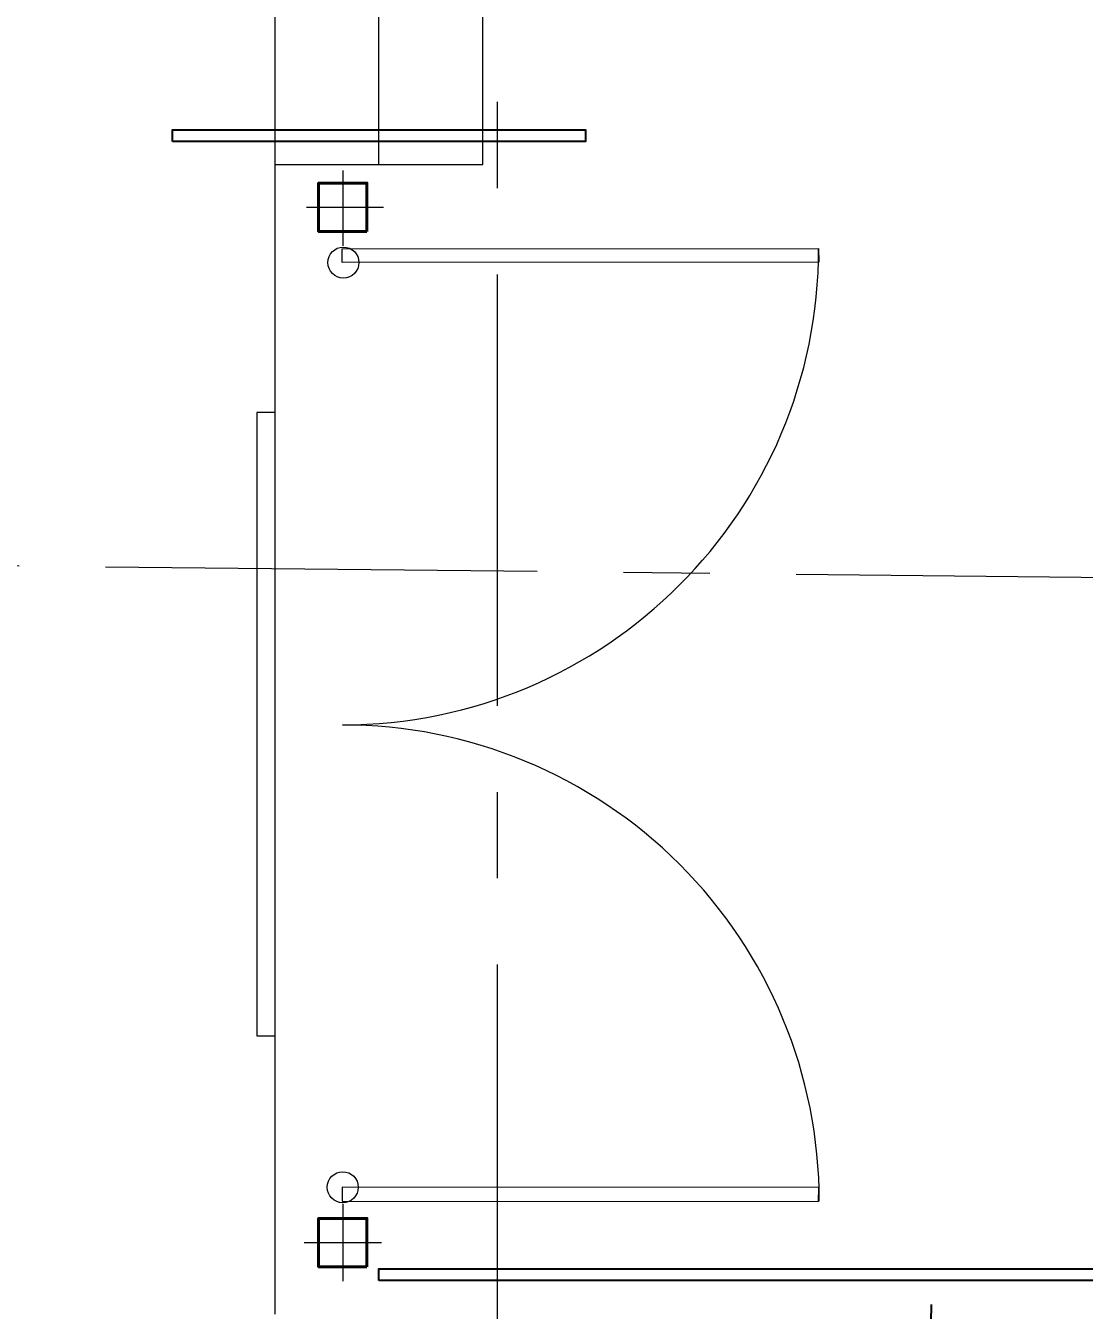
# Model space of a CAD drawing. Header units: millimetres. Extents: x -8417289 to 9420486, y 0 to 166066.
# Drawn here: x -216599 to -213534, y 101361 to 105084 of the extents above; entities that cross this region are included whole.
import ezdxf
from ezdxf import colors
from ezdxf.entities.mleader import LeaderData, LeaderLine
from ezdxf.math import Vec2, Vec3

# ---------------------------------------------------------------- set-up
doc = ezdxf.new("R2010")
doc.units = ezdxf.units.MM
doc.header["$MEASUREMENT"] = 0
doc.linetypes.add('CENTER', pattern=[2, 1.25, -0.25, 0.25, -0.25])
doc.linetypes.add('ГОСТ 2.303 6', pattern=[12, 8, -1.5, 1, -1.5])
doc.layers.get('0').update_dxf_attribs({"color": 250, "lineweight": 9})
for name, color, linetype, lineweight in [('_АР ТЕКСТ', 250, 'Continuous', 25), ('АР_Двери', 175, 'Continuous', 18), ('АР_Лестницы', 250, 'Continuous', 15), ('АР_Лестницы ограждение', 94, 'Continuous', 25), ('АР_Оси', 195, 'Continuous', 9), ('АР_Размеры', 175, 'Continuous', 9)]:
    doc.layers.add(name, color=color, linetype=linetype, lineweight=lineweight)
doc.layers.add('ТХ_ВК_трапы', color=5, linetype='Continuous')
doc.styles.add('ISOCPEUR', font='isocpeur.TTF')

# ---------------------------------------------------------------- blocks, each defined once
blk = doc.blocks.new('_DotSmall')
at = {"color": 0, "linetype": 'ByBlock', "const_width": 0.5}
blk.add_lwpolyline([(-0.0625, 0, 1), (0.0625, 0, 1)], format="xyb", close=True, dxfattribs=at)
blk = doc.blocks.new('A$C919add2a')
at = {"layer": 'ТХ_ВК_трапы', "ltscale": 100}
for p, q in [((5.6, 492.7, -0.5), (1.4, 273.3, -0.5)), ((1.4, 273.3, -0.5), (-12, 347.6, -0.5)), ((-12, 347.6, -0.5), (1.4, 273.3, -0.5)), ((1.4, 273.3, -0.5), (19, 348.3, -0.5)), ((-500.9, 89.1, -0.5), (-281.4, 84.9, -0.5)), ((-281.4, 84.9, -0.5), (-356.5, 102.5, -0.5)), ((-281.4, 84.9, -0.5), (-355.7, 71.5, -0.5)), ((-355.7, 71.5, -0.5), (-281.4, 84.9, -0.5)), ((191.5, 83.2, -0.5), (266.6, 100.8, -0.5)), ((411, 87.4, -0.5), (191.5, 83.2, -0.5)), ((191.5, 83.2, -0.5), (265.8, 69.8, -0.5)), ((265.8, 69.8, -0.5), (191.5, 83.2, -0.5))]:
    blk.add_line(p, q, dxfattribs=at)

msp = doc.modelspace()

# ---------------------------------------------------------------- linework, layer by layer
at = {"linetype": 'ГОСТ 2.303 6', "ltscale": 50}
for points in [[(-215681.1, 104664.5), (-215681.1, 104445.9)], [(-215786.3, 104557.7), (-215562.7, 104557.7)]]:
    msp.add_lwpolyline(points, dxfattribs=at)
at = {"lineweight": 40, "ltscale": 75}
for points in [[(-215611.1, 104487.7), (-215751.1, 104487.7), (-215751.1, 104627.7), (-215611.1, 104627.7)], [(-215611.1, 101487.7), (-215751.1, 101487.7), (-215751.1, 101627.7), (-215611.1, 101627.7)]]:
    msp.add_lwpolyline(points, close=True, dxfattribs=at)
at = {"color": 252, "linetype": 'ГОСТ 2.303 6', "ltscale": 50}
for points in [[(-215681.1, 101669.5), (-215681.1, 101445.9)], [(-215793, 101557.7), (-215569.3, 101557.7)]]:
    msp.add_lwpolyline(points, dxfattribs=at)
at = {"ltscale": 100}
for centre in [(-215679.3, 104397.4), (-215681.1, 101717.9)]:
    msp.add_circle(centre, 45, dxfattribs=at)
at = {"layer": 'АР_Двери', "ltscale": 75}
for points in [[(-215683, 104437.7), (-214303, 104438.6), (-214302.9, 104398.4), (-215682.9, 104397.4), (-215683, 104437.7)], [(-215683, 101677.7), (-214303, 101676.7), (-214302.9, 101717), (-215682.9, 101717.9), (-215683, 101677.7)]]:
    msp.add_lwpolyline(points, close=True, dxfattribs=at)
for centre, start, end in [((-215683, 104437.7), 270.0395, 0.0395), ((-215681.1, 101677.7), 0.0013, 90.0395)]:
    msp.add_arc(centre, 1380, start, end, dxfattribs=at)
at = {"layer": 'АР_Лестницы', "ltscale": 100}
for points in [[(-215877, 104681.3), (-215877, 106180.7)], [(-215877, 101350.4), (-215877, 104681.3), (-215275.8, 104681.3), (-215275.8, 106180.7)], [(-215576.4, 104681.3), (-215576.4, 106180.7)]]:
    msp.add_lwpolyline(points, dxfattribs=at)
at = {"layer": 'АР_Лестницы ограждение', "color": 18, "lineweight": 25, "true_color": 0x000000}
for points in [[(-216174.4, 104748), (-216174.4, 104781.9), (-214978.4, 104781.9), (-214978.4, 104748)], [(-215576.4, 101447.8), (-215576.4, 101481.6), (-212714, 101481.6), (-212714, 101447.8)]]:
    msp.add_lwpolyline(points, close=True, dxfattribs=at)
at = {"layer": 'АР_Оси', "linetype": 'CENTER', "ltscale": 1000}
for p, q in [((-215233.9, 134363.2), (-215233.9, 78630.8)), ((-224367.6, 103600.7), (-196974, 103310.7))]:
    msp.add_line(p, q, dxfattribs=at)
at = {"layer": 'АР_Размеры', "ltscale": 100}
msp.add_lwpolyline([(-215877, 103962.5), (-215929.5, 103962.5), (-215929.5, 102157), (-215877, 102157)], close=True, dxfattribs=at)

# ---------------------------------------------------------------- block references
at = {"layer": 'АР_Размеры', "lineweight": 13, "ltscale": 500, "rotation": 270}
msp.add_blockref('A$C919add2a', (-214066.1, 100876.9), dxfattribs=at)

# ---------------------------------------------------------------- leaders
at = {"layer": '_АР ТЕКСТ'}
ml = msp.add_multileader_mtext('Standard', dxfattribs=at)
ml.set_content('{\\W0.8;-2,550}', color=256, style='ISOCPEUR')
ml.set_leader_properties(color=256, linetype='Continuous', lineweight=-1)
ml.set_arrow_properties(name='DOTSMALL')
ml.build(insert=Vec2(0, 0))
ml.multileader.update_dxf_attribs({"has_text_frame": 1, "text_left_attachment_type": 4, "text_right_attachment_type": 4, "dogleg_length": 100, "arrow_head_size": 180})
ctx = ml.context
ctx.base_point, ctx.char_height, ctx.arrow_head_size, ctx.landing_gap_size, ctx.plane_origin = Vec3(-302775.8, 123943.3, -2), 250, 180, 50, Vec3(-302295.5, 121699.2, -2)
ctx.left_attachment, ctx.right_attachment = 4, 4
notes = []
notes.append((ctx, [(0, (0, 0, 0), (0, 0), (1, 0), 1, [])]))
ctx.mtext.insert, ctx.mtext.width, ctx.mtext.defined_height, ctx.mtext.line_spacing_style, ctx.mtext.flow_direction = Vec3(-302725.8, 124276.6, -2), 801.086, 330.7, 2, 5
ml = msp.add_multileader_mtext('Standard', dxfattribs=at)
ml.set_content('{\\W0.8;-2,550}', color=256, style='ISOCPEUR')
ml.set_leader_properties(color=256, linetype='Continuous', lineweight=-1)
ml.set_arrow_properties(name='DOTSMALL')
ml.build(insert=Vec2(0, 0))
ml.multileader.update_dxf_attribs({"has_text_frame": 1, "text_left_attachment_type": 4, "text_right_attachment_type": 4, "dogleg_length": 100, "arrow_head_size": 180})
ctx = ml.context
ctx.base_point, ctx.char_height, ctx.arrow_head_size, ctx.landing_gap_size, ctx.plane_origin = Vec3(-314736, 120073.3, -2), 250, 180, 50, Vec3(-314255.7, 117829.3, -2)
ctx.left_attachment, ctx.right_attachment = 4, 4
notes.append((ctx, [(0, (0, 0, 0), (0, 0), (1, 0), 1, [])]))
ctx.mtext.insert, ctx.mtext.width, ctx.mtext.defined_height, ctx.mtext.line_spacing_style, ctx.mtext.flow_direction = Vec3(-314686, 120406.6, -2), 801.086, 330.7, 2, 5
for ctx, leaders in notes:
    for number, flags, end, landing, length, lines in leaders:
        leader = LeaderData()
        leader.index, (leader.has_last_leader_line, leader.has_dogleg_vector, leader.attachment_direction) = number, flags
        leader.last_leader_point, leader.dogleg_vector, leader.dogleg_length = Vec3(end), Vec3(landing), length
        for number, points, colour, breaks in lines:
            line = LeaderLine()
            line.index, line.vertices, line.color, line.breaks = number, Vec3.list(points), colors.encode_raw_color(colour), breaks
            leader.lines.append(line)
        ctx.leaders.append(leader)

doc.saveas('drawing.dxf')
